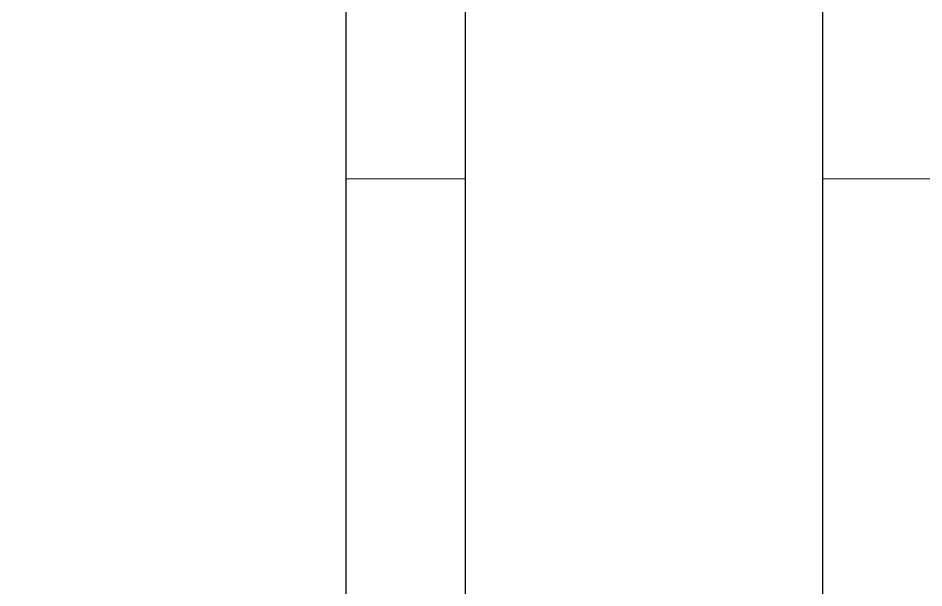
# Model space of a CAD drawing. Header units: millimetres. Extents: x -853432 to -773672, y -18171 to 22484.
# Drawn here: x -844208 to -843448, y 10938 to 11416 of the extents above; entities that cross this region are included whole.
import ezdxf
from ezdxf.xclip import XClip

# ---------------------------------------------------------------- set-up
doc = ezdxf.new("R2010")
doc.units = ezdxf.units.MM
doc.header["$XCLIPFRAME"] = 0
doc.layers.add('000 - WIPEOUT', color=250, linetype='Continuous')
doc.layers.add('A11_ALU.SOLID SHEET', color=2, linetype='Continuous')
doc.layers.add('A-GLAZ-CURT', color=2, linetype='Continuous', lineweight=9)

# ---------------------------------------------------------------- blocks, each defined once
blk = doc.blocks.new('System Panel - DPA-AR_Metal Ceiling Rectangular Panel-15987054-4251-01 ENLARGED CONCOURSE LEVEL - REFLECTED CEILING PLAN - SHEET 2')
at = {"layer": 'A-GLAZ-CURT'}
for p, q in [((-845107.46, 11281.37), (-847507.46, 11281.37)), ((-847507.46, 11281.37), (-845107.46, 11281.37))]:
    blk.add_line(p, q, dxfattribs=at)
blk = doc.blocks.new('*U1100')
at = {"layer": 'A-GLAZ-CURT'}
blk.add_blockref('System Panel - DPA-AR_Metal Ceiling Rectangular Panel-15987054-4251-01 ENLARGED CONCOURSE LEVEL - REFLECTED CEILING PLAN - SHEET 2', (838282.37, -3579.02), dxfattribs=at)
blk = doc.blocks.new('*U1532')
at = {"color": 3}
for points in [[(-1087.5, -850), (1087.5, -850), (1087.5, -1150), (-1087.5, -1150)], [(-1087.5, -1250), (1087.5, -1250), (1087.5, -1550), (-1087.5, -1550)]]:
    blk.add_wipeout(points, dxfattribs=at).dxf.layer = '000 - WIPEOUT'
at = {"layer": 'A11_ALU.SOLID SHEET', "color": 0, "linetype": 'ByBlock'}
for points in [[(-1087.5, -1150), (1087.5, -1150), (1087.5, -850), (-1087.5, -850)], [(-1087.5, -1550), (1087.5, -1550), (1087.5, -1250), (-1087.5, -1250)]]:
    blk.add_lwpolyline(points, close=True, dxfattribs=at)
blk = doc.blocks.new('*U1743')
at = {"layer": 'A11_ALU.SOLID SHEET', "color": 0, "linetype": 'ByBlock', "rotation": 90}
blk.add_blockref('*U1532', (-100400, 6927.5), dxfattribs=at)

msp = doc.modelspace()

# ---------------------------------------------------------------- block references
msp.add_blockref('*U1100', (-835882.37, 3579.02))

# ---------------------------------------------------------------- next in the draw order: block references
at = {"layer": 'A11_ALU.SOLID SHEET'}
ref = msp.add_blockref('*U1743', (-744682.37, 3579.02), dxfattribs=at)
XClip(ref).set_block_clipping_path([(-104690.1238047112, -9620.0029952966), (-34092.6543255156, 14392.9971737705)])

doc.saveas('drawing.dxf')
